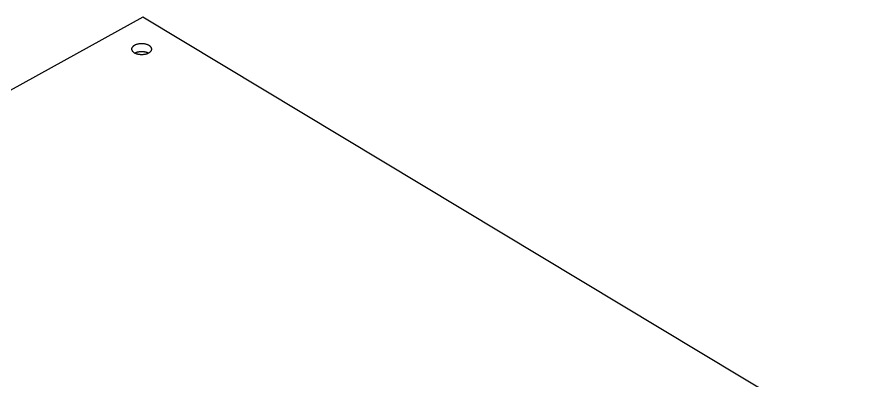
# Model space of a CAD drawing. Extents: x 2.5 to 24.6, y 0.9 to 36.2.
# Drawn here: x 13.52 to 24.47, y 31.55 to 36.2 of the extents above; entities that cross this region are included whole.
import ezdxf

# ---------------------------------------------------------------- set-up
doc = ezdxf.new("R2010")
doc.units = 0
doc.layers.get('0').update_dxf_attribs({"linetype": 'CONTINUOUS'})
doc.layers.add('RAILS', color=254, linetype='CONTINUOUS')

# ---------------------------------------------------------------- blocks, each defined once
blk = doc.blocks.new('A$C41153C96')
at = {"color": 0, "linetype": 'CONTINUOUS', "extrusion": (1e-16, 0.816497, 0.57735)}
for p, q in [((8.299, 29.652), (0, 25.056)), ((17.644, 24.027), (8.299, 29.652))]:
    blk.add_line(p, q, dxfattribs=at)
at = {"color": 0, "linetype": 'CONTINUOUS'}
for points in [[(8.371, 29.192, 0), (8.367, 29.19, 0), (8.362, 29.187, 0), (8.357, 29.185, 0), (8.352, 29.183, 0), (8.347, 29.181, 0), (8.341, 29.18, 0), (8.336, 29.178, 0), (8.33, 29.177, 0), (8.324, 29.176, 0), (8.319, 29.175, 0), (8.313, 29.174, 0), (8.307, 29.173, 0), (8.3, 29.172, 0), (8.294, 29.172, 0), (8.288, 29.172, 0), (8.282, 29.172, 0), (8.276, 29.172, 0), (8.27, 29.172, 0), (8.264, 29.173, 0), (8.258, 29.174, 0), (8.252, 29.174, 0), (8.246, 29.175, 0), (8.24, 29.177, 0), (8.234, 29.178, 0), (8.229, 29.18, 0), (8.223, 29.181, 0), (8.218, 29.183, 0), (8.213, 29.185, 0), (8.208, 29.187, 0), (8.203, 29.189, 0), (8.199, 29.192, 0), (8.194, 29.194, 0), (8.19, 29.197, 0), (8.186, 29.2, 0), (8.183, 29.202, 0), (8.179, 29.205, 0), (8.176, 29.208, 0), (8.173, 29.211, 0), (8.171, 29.215, 0), (8.168, 29.218, 0), (8.166, 29.221, 0), (8.164, 29.225, 0), (8.163, 29.228, 0), (8.162, 29.232, 0), (8.161, 29.235, 0), (8.16, 29.238, 0), (8.16, 29.242, 0), (8.16, 29.246, 0), (8.16, 29.249, 0), (8.161, 29.253, 0), (8.161, 29.256, 0), (8.163, 29.26, 0), (8.164, 29.263, 0), (8.166, 29.266, 0), (8.168, 29.27, 0), (8.17, 29.273, 0), (8.173, 29.276, 0), (8.176, 29.279, 0), (8.179, 29.282, 0), (8.182, 29.285, 0), (8.186, 29.288, 0), (8.19, 29.291, 0), (8.194, 29.294, 0), (8.198, 29.296, 0), (8.203, 29.299, 0), (8.207, 29.301, 0), (8.212, 29.303, 0), (8.217, 29.305, 0), (8.223, 29.307, 0), (8.228, 29.308, 0), (8.234, 29.31, 0), (8.239, 29.311, 0), (8.245, 29.312, 0), (8.251, 29.314, 0), (8.257, 29.314, 0), (8.263, 29.315, 0), (8.269, 29.316, 0), (8.275, 29.316, 0), (8.281, 29.316, 0), (8.287, 29.316, 0), (8.293, 29.316, 0), (8.3, 29.316, 0), (8.306, 29.315, 0), (8.312, 29.314, 0), (8.318, 29.314, 0), (8.323, 29.313, 0), (8.329, 29.311, 0), (8.335, 29.31, 0), (8.341, 29.309, 0), (8.346, 29.307, 0), (8.351, 29.305, 0), (8.356, 29.303, 0), (8.361, 29.301, 0), (8.366, 29.299, 0), (8.371, 29.297, 0), (8.375, 29.294, 0), (8.379, 29.291, 0), (8.383, 29.289, 0), (8.387, 29.286, 0), (8.39, 29.283, 0), (8.393, 29.28, 0), (8.396, 29.277, 0), (8.399, 29.274, 0), (8.401, 29.27, 0), (8.403, 29.267, 0), (8.405, 29.264, 0), (8.407, 29.26, 0), (8.408, 29.257, 0), (8.409, 29.253, 0), (8.409, 29.25, 0), (8.41, 29.246, 0), (8.41, 29.243, 0), (8.409, 29.239, 0), (8.409, 29.235, 0), (8.408, 29.232, 0), (8.407, 29.229, 0), (8.405, 29.225, 0), (8.404, 29.222, 0), (8.402, 29.218, 0), (8.399, 29.215, 0), (8.397, 29.212, 0), (8.394, 29.209, 0), (8.391, 29.206, 0), (8.387, 29.203, 0), (8.384, 29.2, 0), (8.38, 29.197, 0), (8.376, 29.195, 0), (8.371, 29.192, 0)], [(8.196, 29.193, 0), (8.197, 29.194, 0), (8.199, 29.194, 0), (8.2, 29.195, 0), (8.201, 29.195, 0), (8.202, 29.196, 0), (8.203, 29.197, 0), (8.204, 29.197, 0), (8.205, 29.198, 0), (8.207, 29.198, 0), (8.208, 29.199, 0), (8.209, 29.199, 0), (8.21, 29.2, 0), (8.211, 29.201, 0), (8.213, 29.201, 0), (8.214, 29.201, 0), (8.215, 29.202, 0), (8.217, 29.203, 0), (8.218, 29.203, 0), (8.219, 29.203, 0), (8.22, 29.204, 0), (8.222, 29.204, 0), (8.223, 29.205, 0), (8.224, 29.205, 0), (8.226, 29.206, 0), (8.227, 29.206, 0), (8.229, 29.206, 0), (8.23, 29.207, 0), (8.231, 29.207, 0), (8.233, 29.208, 0), (8.234, 29.208, 0), (8.235, 29.208, 0), (8.237, 29.209, 0), (8.238, 29.209, 0), (8.24, 29.209, 0), (8.241, 29.21, 0), (8.243, 29.21, 0), (8.244, 29.21, 0), (8.245, 29.21, 0), (8.247, 29.211, 0), (8.248, 29.211, 0), (8.25, 29.211, 0), (8.251, 29.212, 0), (8.253, 29.212, 0), (8.254, 29.212, 0), (8.256, 29.212, 0), (8.257, 29.212, 0), (8.259, 29.213, 0), (8.26, 29.213, 0), (8.262, 29.213, 0), (8.263, 29.213, 0), (8.265, 29.213, 0), (8.266, 29.213, 0), (8.268, 29.213, 0), (8.269, 29.214, 0), (8.271, 29.214, 0), (8.272, 29.214, 0), (8.274, 29.214, 0), (8.276, 29.214, 0), (8.277, 29.214, 0), (8.279, 29.214, 0), (8.28, 29.214, 0), (8.282, 29.214, 0), (8.283, 29.214, 0), (8.285, 29.214, 0), (8.286, 29.214, 0), (8.288, 29.214, 0), (8.289, 29.214, 0), (8.291, 29.214, 0), (8.292, 29.214, 0), (8.294, 29.214, 0), (8.295, 29.214, 0), (8.297, 29.214, 0), (8.298, 29.214, 0), (8.3, 29.214, 0), (8.302, 29.213, 0), (8.303, 29.213, 0), (8.305, 29.213, 0), (8.306, 29.213, 0), (8.308, 29.213, 0), (8.309, 29.213, 0), (8.311, 29.213, 0), (8.312, 29.212, 0), (8.314, 29.212, 0), (8.315, 29.212, 0), (8.317, 29.212, 0), (8.318, 29.212, 0), (8.32, 29.211, 0), (8.321, 29.211, 0), (8.322, 29.211, 0), (8.324, 29.21, 0), (8.325, 29.21, 0), (8.327, 29.21, 0), (8.328, 29.21, 0), (8.33, 29.209, 0), (8.331, 29.209, 0), (8.333, 29.209, 0), (8.334, 29.208, 0), (8.335, 29.208, 0), (8.337, 29.208, 0), (8.338, 29.207, 0), (8.34, 29.207, 0), (8.341, 29.206, 0), (8.342, 29.206, 0), (8.344, 29.206, 0), (8.345, 29.205, 0), (8.346, 29.205, 0), (8.348, 29.204, 0), (8.349, 29.204, 0), (8.35, 29.203, 0), (8.352, 29.203, 0), (8.353, 29.203, 0), (8.354, 29.202, 0), (8.355, 29.201, 0), (8.357, 29.201, 0), (8.358, 29.201, 0), (8.359, 29.2, 0), (8.36, 29.199, 0), (8.362, 29.199, 0), (8.363, 29.198, 0), (8.364, 29.198, 0), (8.365, 29.197, 0), (8.366, 29.197, 0), (8.368, 29.196, 0), (8.369, 29.195, 0), (8.37, 29.195, 0), (8.371, 29.194, 0), (8.372, 29.194, 0), (8.373, 29.193, 0)]]:
    blk.add_polyline3d(points, dxfattribs=at)

msp = doc.modelspace()

# ---------------------------------------------------------------- block references
at = {"layer": 'RAILS'}
msp.add_blockref('A$C41153C96', (6.823, 6.546), dxfattribs=at)

doc.saveas('drawing.dxf')
